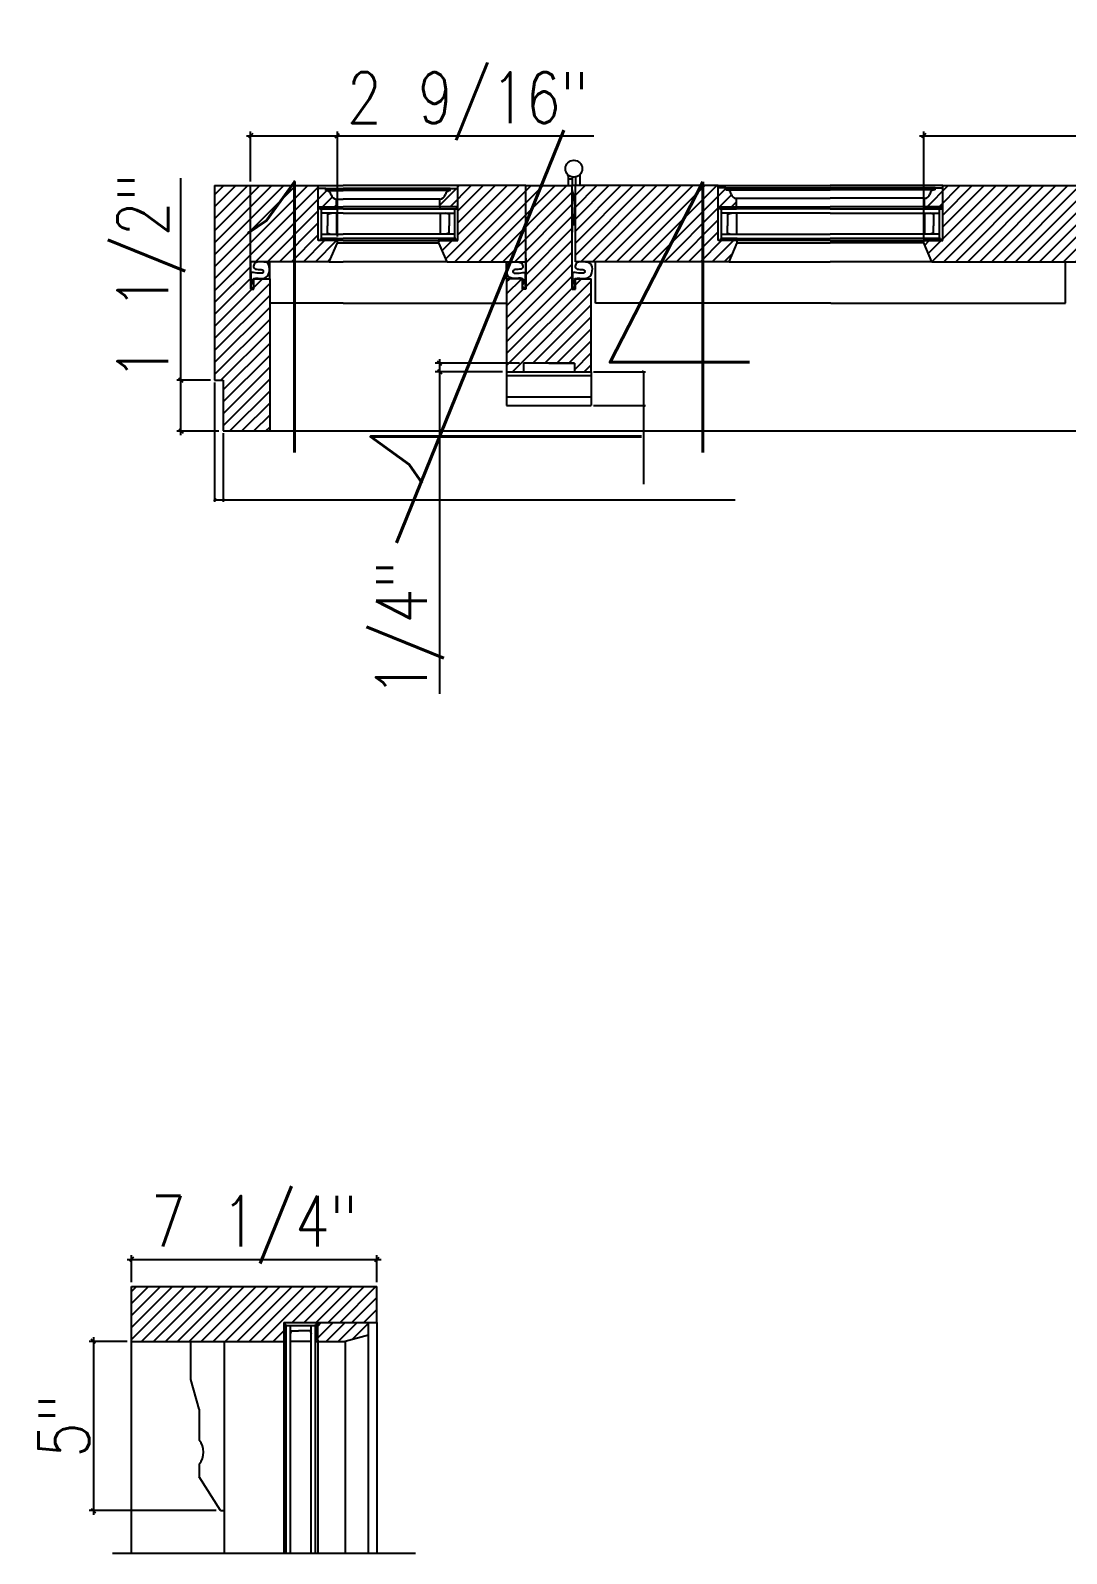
# Model space of a CAD drawing. Header units: inches. Extents: x 1985 to 11287, y 379 to 4336.
# Drawn here: x 7127.37 to 7157.98, y 3474.86 to 3519.86 of the extents above; entities that cross this region are included whole.
import ezdxf

# ---------------------------------------------------------------- set-up
doc = ezdxf.new("R2010")
doc.units = ezdxf.units.IN
doc.header["$MEASUREMENT"] = 0
doc.layers.get('0').update_dxf_attribs({"linetype": 'CONTINUOUS'})
doc.layers.get('Defpoints').update_dxf_attribs({"linetype": 'CONTINUOUS'})
for name, color, linetype in [('COTE1-1', 7, 'CONTINUOUS'), ('COTE1-1 99', 7, 'CONTINUOUS'), ('elevation', 7, 'CONTINUOUS'), ('glass-', 6, 'CONTINUOUS'), ('glazing tape', 7, 'CONTINUOUS'), ('hardware-', 94, 'CONTINUOUS'), ('hatch 99', 1, 'CONTINUOUS'), ('hatch-', 1, 'CONTINUOUS'), ('weatherstripping', 5, 'CONTINUOUS'), ('wood detail', 7, 'CONTINUOUS'), ('wood detail 99', 7, 'CONTINUOUS')]:
    doc.layers.add(name, color=color, linetype=linetype)
doc.styles.get("Standard").update_dxf_attribs({"font": 'txt.shx', "width": 0.8})
doc.dimstyles.new('Elevation', dxfattribs={"dimscale": 2, "dimtxt": 0.75, "dimasz": 0.0625, "dimexe": 0.0625, "dimexo": 0.0625, "dimgap": 0.0625, "dimtad": 1, "dimdec": 5, "dimzin": 0, "dimdsep": 46, "dimlunit": 5, "dimtxsty": 'Standard', "dimblk1": 'OBLIQUE', "dimblk2": 'OBLIQUE', "dimsah": 1, "dimcen": 2, "dimdle": 0.0625, "dimclrd": 1, "dimclre": 1, "dimadec": 1, "dimazin": 0, "dimtfac": 0.375, "dimtdec": 5, "dimtmove": 0, "dimatfit": 3, "dimldrblk": 'OBLIQUE', "dimfxl": 1, "dimfrac": 2, "dimtolj": 1, "dimtzin": 0, "dimarcsym": 0})
doc.dimstyles.new('Muntin', dxfattribs={"dimtxt": 0.125, "dimasz": 0.0625, "dimexe": 0.0625, "dimexo": 0.0625, "dimgap": 0.0625, "dimtad": 1, "dimdec": 5, "dimzin": 0, "dimdsep": 46, "dimlunit": 5, "dimtxsty": 'Standard', "dimblk": 'OBLIQUE', "dimcen": 0.125, "dimclrd": 1, "dimclre": 1, "dimadec": 1, "dimazin": 0, "dimtfac": 0.375, "dimtdec": 5, "dimtmove": 0, "dimatfit": 3, "dimldrblk": 'OBLIQUE', "dimfxl": 1, "dimfrac": 2, "dimtolj": 1, "dimtzin": 0, "dimarcsym": 0})

# ---------------------------------------------------------------- blocks, each defined once
blk = doc.blocks.new('_OBLIQUE')
at = {"color": 0, "linetype": 'ByBlock'}
blk.add_line((-0.5, -0.5), (0.5, 0.5), dxfattribs=at)
blk = doc.blocks.new('*D1023')
at = {"layer": 'COTE1-1 99', "color": 1, "lineweight": -2}
for p, q in [((7139.456, 3510.147), (7139.456, 3509.772)), ((7141.813, 3510.022), (7139.331, 3510.022)), ((7141.313, 3509.772), (7139.331, 3509.772)), ((7139.456, 3509.772), (7139.456, 3500.256))]:
    blk.add_line(p, q, dxfattribs=at)
at = {"layer": 'Defpoints', "color": 0}
for p in [(7139.456, 3509.772), (7141.438, 3509.772), (7141.938, 3510.022)]:
    blk.add_point(p, dxfattribs=at)
at = {"layer": 'COTE1-1 99', "color": 1, "lineweight": -2, "xscale": 0.125, "yscale": 0.125, "zscale": 0.125}
for p, rotation in [((7139.456, 3510.022), 90), ((7139.456, 3509.772), 270)]:
    blk.add_blockref('_OBLIQUE', p, dxfattribs=dict(at, rotation=rotation))
at = {"layer": 'COTE1-1 99', "color": 0, "insert": (7138.581, 3502.181), "char_height": 1.5, "attachment_point": 5, "rotation": 90}
blk.add_mtext('\\A1;1/4"', dxfattribs=at)
blk = doc.blocks.new('*D1024')
at = {"layer": 'COTE1-1', "color": 1, "lineweight": -2}
for p, q in [((7144, 3509.772), (7145.544, 3509.772)), ((7145.482, 3509.772), (7145.482, 3508.772)), ((7144, 3508.772), (7145.544, 3508.772)), ((7145.482, 3508.772), (7145.482, 3506.452))]:
    blk.add_line(p, q, dxfattribs=at)
at = {"layer": 'Defpoints', "color": 0}
for p in [(7143.938, 3509.772), (7143.938, 3508.772), (7145.482, 3508.772)]:
    blk.add_point(p, dxfattribs=at)
at = {"layer": 'COTE1-1', "color": 1, "lineweight": -2, "xscale": 0.0625, "yscale": 0.0625, "zscale": 0.0625}
for p, rotation in [((7145.482, 3509.772), 90), ((7145.482, 3508.772), 270)]:
    blk.add_blockref('_OBLIQUE', p, dxfattribs=dict(at, rotation=rotation))
at = {"layer": 'COTE1-1', "color": 0, "insert": (7141.419, 3507.581), "char_height": 8, "attachment_point": 5, "rotation": 90}
blk.add_mtext('\\A1;1', dxfattribs=at)
blk = doc.blocks.new('*D1025')
at = {"layer": 'COTE1-1 99', "color": 1, "lineweight": -2}
for p, q in [((7130.356, 3482.873), (7130.356, 3483.673)), ((7137.606, 3482.873), (7137.606, 3483.673)), ((7130.231, 3483.548), (7137.731, 3483.548))]:
    blk.add_line(p, q, dxfattribs=at)
at = {"layer": 'Defpoints', "color": 0}
for p in [(7137.606, 3483.548), (7130.356, 3482.748), (7137.606, 3482.748)]:
    blk.add_point(p, dxfattribs=at)
at = {"layer": 'COTE1-1 99', "color": 1, "lineweight": -2, "xscale": 0.125, "yscale": 0.125, "zscale": 0.125, "rotation": 180}
blk.add_blockref('_OBLIQUE', (7130.356, 3483.548), dxfattribs=at)
at = {"layer": 'COTE1-1 99', "color": 1, "lineweight": -2, "xscale": 0.125, "yscale": 0.125, "zscale": 0.125}
blk.add_blockref('_OBLIQUE', (7137.606, 3483.548), dxfattribs=at)
at = {"layer": 'COTE1-1 99', "color": 0, "insert": (7133.981, 3484.423), "char_height": 1.5, "attachment_point": 5}
blk.add_mtext('\\A1;7 1/4"', dxfattribs=at)
blk = doc.blocks.new('*D1032')
at = {"layer": 'COTE1-1 99', "color": 1, "lineweight": -2}
for p, q in [((7130.231, 3481.123), (7129.106, 3481.123)), ((7129.231, 3481.248), (7129.231, 3475.998)), ((7132.856, 3476.123), (7129.106, 3476.123))]:
    blk.add_line(p, q, dxfattribs=at)
at = {"layer": 'Defpoints', "color": 0}
for p in [(7130.356, 3481.123), (7129.231, 3476.123), (7132.981, 3476.123)]:
    blk.add_point(p, dxfattribs=at)
at = {"layer": 'COTE1-1 99', "color": 1, "lineweight": -2, "xscale": 0.125, "yscale": 0.125, "zscale": 0.125}
for p, rotation in [((7129.231, 3481.123), 90), ((7129.231, 3476.123), 270)]:
    blk.add_blockref('_OBLIQUE', p, dxfattribs=dict(at, rotation=rotation))
at = {"layer": 'COTE1-1 99', "color": 0, "insert": (7128.356, 3478.623), "char_height": 1.5, "attachment_point": 5, "rotation": 90}
blk.add_mtext('\\A1;5"', dxfattribs=at)
blk = doc.blocks.new('*D1035')
at = {"layer": 'COTE1-1 99', "color": 1, "lineweight": -2}
for p, q in [((7153.757, 3513.741), (7153.757, 3516.87)), ((7158.633, 3515.397), (7158.633, 3516.87)), ((7153.632, 3516.745), (7158.633, 3516.745)), ((7158.633, 3516.745), (7165.408, 3516.745))]:
    blk.add_line(p, q, dxfattribs=at)
at = {"layer": 'Defpoints', "color": 0}
for p in [(7158.633, 3516.745), (7158.633, 3515.272), (7153.757, 3513.616)]:
    blk.add_point(p, dxfattribs=at)
at = {"layer": 'COTE1-1 99', "color": 1, "lineweight": -2, "xscale": 0.125, "yscale": 0.125, "zscale": 0.125, "rotation": 180}
blk.add_blockref('_OBLIQUE', (7153.757, 3516.745), dxfattribs=at)
at = {"layer": 'COTE1-1 99', "color": 1, "lineweight": -2, "xscale": 0.125, "yscale": 0.125, "zscale": 0.125}
blk.add_blockref('_OBLIQUE', (7158.633, 3516.745), dxfattribs=at)
at = {"layer": 'COTE1-1 99', "color": 0, "insert": (7162.083, 3517.62), "char_height": 1.5, "attachment_point": 5}
blk.add_mtext('\\A1;4 7/8"', dxfattribs=at)
blk = doc.blocks.new('*D1036')
at = {"layer": 'COTE1-1 99', "color": 1, "lineweight": -2}
for p, q in [((7133.875, 3515.397), (7133.875, 3516.87)), ((7136.438, 3513.772), (7136.438, 3516.87)), ((7133.75, 3516.745), (7136.438, 3516.745)), ((7136.438, 3516.745), (7144.013, 3516.745))]:
    blk.add_line(p, q, dxfattribs=at)
at = {"layer": 'Defpoints', "color": 0}
for p in [(7136.438, 3516.745), (7133.875, 3515.272), (7136.438, 3513.647)]:
    blk.add_point(p, dxfattribs=at)
at = {"layer": 'COTE1-1 99', "color": 1, "lineweight": -2, "xscale": 0.125, "yscale": 0.125, "zscale": 0.125, "rotation": 180}
blk.add_blockref('_OBLIQUE', (7133.875, 3516.745), dxfattribs=at)
at = {"layer": 'COTE1-1 99', "color": 1, "lineweight": -2, "xscale": 0.125, "yscale": 0.125, "zscale": 0.125}
blk.add_blockref('_OBLIQUE', (7136.438, 3516.745), dxfattribs=at)
at = {"layer": 'COTE1-1 99', "color": 0, "insert": (7140.288, 3517.62), "char_height": 1.5, "attachment_point": 5}
blk.add_mtext('\\A1;2 9/16"', dxfattribs=at)
blk = doc.blocks.new('*D1038')
at = {"layer": 'COTE1-1', "color": 1, "lineweight": -2}
for p, q in [((7132.813, 3509.46), (7132.813, 3505.93)), ((7133.063, 3507.96), (7133.063, 3505.93)), ((7132.813, 3505.993), (7133.063, 3505.993)), ((7133.063, 3505.993), (7148.184, 3505.993))]:
    blk.add_line(p, q, dxfattribs=at)
at = {"layer": 'Defpoints', "color": 0}
for p in [(7132.813, 3509.522), (7133.063, 3508.022), (7133.063, 3505.993)]:
    blk.add_point(p, dxfattribs=at)
at = {"layer": 'COTE1-1', "color": 1, "lineweight": -2, "xscale": 0.0625, "yscale": 0.0625, "zscale": 0.0625, "rotation": 180}
blk.add_blockref('_OBLIQUE', (7132.813, 3505.993), dxfattribs=at)
at = {"layer": 'COTE1-1', "color": 1, "lineweight": -2, "xscale": 0.0625, "yscale": 0.0625, "zscale": 0.0625}
blk.add_blockref('_OBLIQUE', (7133.063, 3505.993), dxfattribs=at)
at = {"layer": 'COTE1-1', "color": 0, "insert": (7140.654, 3510.055), "char_height": 8, "attachment_point": 5}
blk.add_mtext('\\A1;1/4', dxfattribs=at)
blk = doc.blocks.new('*D1039')
at = {"layer": 'COTE1-1 99', "color": 1, "lineweight": -2}
for p, q in [((7131.816, 3509.522), (7131.816, 3515.497)), ((7132.688, 3509.522), (7131.691, 3509.522)), ((7131.816, 3507.897), (7131.816, 3509.522)), ((7132.938, 3508.022), (7131.691, 3508.022))]:
    blk.add_line(p, q, dxfattribs=at)
at = {"layer": 'Defpoints', "color": 0}
for p in [(7131.816, 3509.522), (7132.813, 3509.522), (7133.063, 3508.022)]:
    blk.add_point(p, dxfattribs=at)
at = {"layer": 'COTE1-1 99', "color": 1, "lineweight": -2, "xscale": 0.125, "yscale": 0.125, "zscale": 0.125}
for p, rotation in [((7131.816, 3509.522), 90), ((7131.816, 3508.022), 270)]:
    blk.add_blockref('_OBLIQUE', p, dxfattribs=dict(at, rotation=rotation))
at = {"layer": 'COTE1-1 99', "color": 0, "insert": (7130.941, 3512.572), "char_height": 1.5, "attachment_point": 5, "rotation": 90}
blk.add_mtext('\\A1;1 1/2"', dxfattribs=at)

msp = doc.modelspace()

# ---------------------------------------------------------------- hatches: boundary and pattern name
at = {"layer": 'glazing tape'}
h = msp.add_hatch(color=256, dxfattribs=at)
h.paths.add_polyline_path([(7136.41424, 3514.58496), (7136.41424, 3514.64746), (7135.91424, 3514.64746), (7135.91424, 3514.58496)])
h.paths.add_polyline_path([(7135.93774, 3513.70996), (7135.93774, 3513.64746), (7136.43774, 3513.64746), (7136.43774, 3513.70996)])
h = msp.add_hatch(color=256, dxfattribs=at)
h.paths.add_polyline_path([(7139.96132, 3514.58496), (7139.96132, 3514.64746), (7139.46132, 3514.64746), (7139.46132, 3514.58496)])
h.paths.add_polyline_path([(7139.93782, 3513.64746), (7139.93782, 3513.70996), (7139.43782, 3513.70996), (7139.43782, 3513.64746)])
h = msp.add_hatch(color=7, dxfattribs=at)
h.paths.add_polyline_path([(7148.227663, 3514.64746), (7147.727663, 3514.64746), (7147.727663, 3514.58496), (7148.227663, 3514.58496)])
h.paths.add_polyline_path([(7148.251163, 3513.70996), (7147.751163, 3513.70996), (7147.751163, 3513.64746), (7148.251163, 3513.64746)])
h = msp.add_hatch(color=7, dxfattribs=at)
h.paths.add_polyline_path([(7153.780653, 3514.64746), (7154.280653, 3514.64746), (7154.280653, 3514.58496), (7153.780653, 3514.58496)])
h.paths.add_polyline_path([(7153.757153, 3513.70996), (7154.257153, 3513.70996), (7154.257153, 3513.64746), (7153.757153, 3513.64746)])
h = msp.add_hatch(color=7, dxfattribs=at)
h.paths.add_polyline_path([(7135.855727, 3481.622986), (7135.793227, 3481.622986), (7135.793227, 3481.122986), (7135.855727, 3481.122986), (7135.855727, 3481.159878)])
h.paths.add_polyline_path([(7134.918227, 3481.622986), (7134.855727, 3481.622986), (7134.855727, 3481.122986), (7134.918227, 3481.122986)])
at = {"layer": 'hatch 99'}
h = msp.add_hatch(dxfattribs=at)
h.set_pattern_fill('ANSI31', color=256, scale=2, style=0)
h.set_pattern_definition([(45, (7158.33995, 1753.31132), (-0.176776695, 0.176776695), [])])
h.paths.add_polyline_path([(7136.41424, 3514.87396, -0.375199902), (7136.25799, 3514.99896, 0.375199902), (7136.10174, 3515.12396), (7136.10174, 3515.18646), (7135.875226, 3515.18646), (7135.875226, 3514.64746), (7136.41424, 3514.64746)], flags=17)
h.paths.add_polyline_path([(7135.875226, 3515.27246), (7133.87529, 3515.27246), (7133.87529, 3513.02246), (7136.196669, 3513.02246), (7136.43774, 3513.58496), (7136.43774, 3513.64746), (7135.875226, 3513.64746)])
edge = h.paths.add_edge_path()
edge.add_line((7133.87529, 3515.27246), (7132.812782, 3515.27246))
edge.add_line((7132.812782, 3515.27246), (7132.812782, 3509.52246))
edge.add_line((7132.812782, 3509.52246), (7133.062782, 3509.52246))
edge.add_line((7133.062782, 3509.52246), (7133.062782, 3508.02246))
edge.add_line((7133.062782, 3508.02246), (7134.437782, 3508.02246))
edge.add_line((7134.437782, 3508.02246), (7134.437782, 3512.52246))
edge.add_line((7134.437782, 3512.52246), (7133.970925, 3512.52246))
edge.add_spline(control_points=[(7134.142208, 3512.524136), (7134.070322, 3512.538713), (7133.9424, 3512.556351), (7133.902662, 3512.392268), (7133.993453, 3512.34917), (7133.956294, 3512.259716), (7133.886253, 3512.2155)], knot_values=[0.002756706, 0.002756706, 0.002756706, 0.002756706, 0.162430415, 0.217787302, 0.327082606, 0.496812861, 0.496812861, 0.496812861, 0.496812861], degree=3, periodic=0)
edge.add_line((7133.968952, 3512.521278), (7133.968952, 3512.209996))
edge.add_line((7133.968952, 3512.209996), (7133.87529, 3512.209996))
edge.add_line((7133.87529, 3512.209996), (7133.87529, 3513.02246))
edge.add_line((7133.87529, 3513.02246), (7133.87529, 3515.27246))
h = msp.add_hatch(dxfattribs=at)
h.set_pattern_fill('ANSI31', color=256, scale=2, style=0)
h.set_pattern_definition([(45, (7176.9572, 1753.31132), (-0.176776695, 0.176776695), [])])
h.paths.add_polyline_path([(7140.000334, 3514.64746), (7140.000334, 3515.18646), (7139.77382, 3515.18646), (7139.77382, 3515.12396), (7139.760698, 3515.12396, 0.350781059), (7139.61757, 3514.99896, -0.375199902), (7139.46132, 3514.87396), (7139.46132, 3514.64746)], flags=17)
h.paths.add_polyline_path([(7140.000334, 3515.27246), (7140.000334, 3513.64746), (7139.43782, 3513.64746), (7139.43782, 3513.58496), (7139.678891, 3513.02246), (7142.00027, 3513.02246), (7142.00027, 3515.27246)])
h.paths.add_polyline_path([(7143.376186, 3515.14746), (7143.376186, 3515.27246), (7142.00027, 3515.27246), (7142.00027, 3512.550771), (7142.00027, 3512.209996), (7141.906609, 3512.209996), (7141.906609, 3512.52246), (7141.437778, 3512.52246), (7141.437778, 3509.77246), (7141.937778, 3509.77246), (7141.937778, 3510.02246), (7143.437778, 3510.02246), (7143.437778, 3509.77246), (7143.937778, 3509.77246), (7143.937778, 3512.52246), (7143.468948, 3512.52246), (7143.468948, 3512.209996), (7143.376186, 3512.209996), (7143.376186, 3513.89746)])
h = msp.add_hatch(dxfattribs=at)
h.set_pattern_fill('ANSI31', color=256, scale=2, style=0)
h.set_pattern_definition([(45, (7165.20263, 1765.06588), (-0.176776695, 0.176776695), [])])
h.paths.add_polyline_path([(7143.469913, 3515.27246), (7143.469913, 3513.02246), (7148.010092, 3513.02246), (7148.251163, 3513.58496), (7148.251163, 3513.64746), (7147.688649, 3513.64746), (7147.688649, 3515.27246)])
h.paths.add_polyline_path([(7148.227663, 3514.89746, -0.375199902), (7148.071413, 3515.02246, 0.375199902), (7147.915163, 3515.14746), (7147.915163, 3515.20996), (7147.688649, 3515.20996), (7147.688649, 3514.64746), (7148.227663, 3514.64746)], flags=17)
h = msp.add_hatch(dxfattribs=at)
h.set_pattern_fill('ANSI31', color=256, scale=2, style=0)
h.set_pattern_definition([(45, (7146.5854, 1765.06588), (-0.176776695, 0.176776695), [])])
h.paths.add_polyline_path([(7154.093153, 3515.14746), (7154.080031, 3515.14746, 0.350781059), (7153.936903, 3515.02246, -0.375199902), (7153.780653, 3514.89746), (7153.780653, 3514.64746), (7154.319667, 3514.64746), (7154.319667, 3515.20996), (7154.093153, 3515.20996)], flags=17)
h.paths.add_polyline_path([(7154.319667, 3513.64746), (7153.757153, 3513.64746), (7153.757153, 3513.58496), (7153.998224, 3513.02246), (7158.538404, 3513.02246), (7158.538404, 3515.27246), (7154.319667, 3515.27246)])
at = {"layer": 'hatch-'}
h = msp.add_hatch(dxfattribs=at)
h.set_pattern_fill('ANSI31', color=256, scale=2, style=0)
h.set_pattern_definition([(45, (7170.57494, 1821.87047), (-0.176776695, 0.176776695), [])])
h.paths.add_polyline_path([(7134.855727, 3481.122986), (7134.855727, 3481.685478), (7137.605739, 3481.685478), (7137.605739, 3482.747986), (7130.355739, 3482.747986), (7130.355739, 3481.122986)])
h = msp.add_hatch(dxfattribs=at)
h.set_pattern_fill('ANSI31', color=1, scale=2, style=0)
h.set_pattern_definition([(45, (7467.48246, 4008.7198), (-0.1767767, 0.1767767), [])])
h.paths.add_polyline_path([(7137.355727, 3481.685478), (7135.855727, 3481.685478), (7135.855727, 3481.159878), (7135.855727, 3481.122986), (7136.667548, 3481.122986), (7137.355727, 3481.310478)])

# ---------------------------------------------------------------- linework, layer by layer
at = {"layer": 'COTE1-1'}
for p, q in [((7143.437778, 3510.02246), (7141.937778, 3510.02246)), ((7141.937778, 3510.02246), (7141.937778, 3509.77246)), ((7142.687778, 3510.02246), (7143.437778, 3510.02246)), ((7143.437778, 3510.02246), (7143.437778, 3509.77246))]:
    msp.add_line(p, q, dxfattribs=at)
at = {"layer": 'elevation'}
for p, q in [((7133.105739, 3474.855372), (7133.105739, 3481.122986)), ((7132.355739, 3479.117411), (7132.105739, 3479.997986))]:
    msp.add_line(p, q, dxfattribs=at)
at = {"layer": 'glass-', "color": 6}
for p, q in [((7136.612415, 3514.58496), (7135.91424, 3514.58496)), ((7135.968926, 3513.70996), (7135.968926, 3514.58496)), ((7136.612415, 3514.45996), (7135.968926, 3514.45996)), ((7136.14986, 3514.429969), (7136.257643, 3514.45996)), ((7136.14986, 3514.429969), (7136.14986, 3514.08496)), ((7136.41424, 3514.45996), (7136.41424, 3513.83496)), ((7136.612415, 3514.58496), (7139.96132, 3514.58496)), ((7136.612415, 3514.45996), (7139.906634, 3514.45996)), ((7139.473534, 3514.45996), (7139.473534, 3513.83496)), ((7139.737914, 3514.429969), (7139.630132, 3514.45996)), ((7139.737914, 3514.429969), (7139.737914, 3514.08496)), ((7139.906634, 3513.70996), (7139.906634, 3514.58496)), ((7150.995538, 3514.58496), (7147.727663, 3514.58496)), ((7147.782349, 3513.70996), (7147.782349, 3514.58496)), ((7150.995538, 3514.45996), (7147.782349, 3514.45996)), ((7147.963283, 3514.429969), (7148.071066, 3514.45996)), ((7147.963283, 3514.429969), (7147.963283, 3514.08496)), ((7148.227663, 3514.45996), (7148.227663, 3513.83496)), ((7150.995538, 3514.58496), (7154.280653, 3514.58496)), ((7150.995538, 3514.45996), (7154.225967, 3514.45996)), ((7153.780653, 3514.45996), (7153.780653, 3513.83496)), ((7154.045033, 3514.429969), (7153.93725, 3514.45996)), ((7154.045033, 3514.429969), (7154.045033, 3514.08496)), ((7154.225967, 3513.70996), (7154.225967, 3514.58496)), ((7135.93774, 3513.70996), (7136.612415, 3513.70996)), ((7135.968926, 3513.83496), (7136.612415, 3513.83496)), ((7136.14986, 3513.864951), (7136.14986, 3514.08496)), ((7136.14986, 3513.864951), (7136.257643, 3513.83496)), ((7139.906634, 3513.83496), (7136.612415, 3513.83496)), ((7139.93782, 3513.70996), (7136.612415, 3513.70996)), ((7139.737914, 3513.864951), (7139.630132, 3513.83496)), ((7139.737914, 3513.864951), (7139.737914, 3514.08496)), ((7147.751163, 3513.70996), (7150.995538, 3513.70996)), ((7147.782349, 3513.83496), (7150.995538, 3513.83496)), ((7147.963283, 3513.864951), (7147.963283, 3514.08496)), ((7147.963283, 3513.864951), (7148.071066, 3513.83496)), ((7154.225967, 3513.83496), (7150.995538, 3513.83496)), ((7154.257153, 3513.70996), (7150.995538, 3513.70996)), ((7154.045033, 3513.864951), (7153.93725, 3513.83496)), ((7154.045033, 3513.864951), (7154.045033, 3514.08496)), ((7134.918227, 3481.622986), (7134.918227, 3474.855372)), ((7134.918227, 3481.591778), (7135.793227, 3481.591778)), ((7135.043227, 3481.591778), (7135.043227, 3474.855372)), ((7135.073219, 3481.435458), (7135.043227, 3481.342075)), ((7135.073219, 3481.435458), (7135.293227, 3481.435458)), ((7135.638236, 3481.435458), (7135.293227, 3481.435458)), ((7135.638236, 3481.435458), (7135.668227, 3481.342075)), ((7135.668227, 3474.855372), (7135.668227, 3481.591778)), ((7135.793227, 3474.855372), (7135.793227, 3481.622986)), ((7135.668227, 3481.122986), (7135.043227, 3481.122986))]:
    msp.add_line(p, q, dxfattribs=at)
at = {"layer": 'glazing tape', "color": 7}
for p, q in [((7135.91424, 3514.64746), (7135.91424, 3514.58496)), ((7136.41424, 3514.64746), (7136.41424, 3514.58496)), ((7139.46132, 3514.64746), (7139.46132, 3514.58496)), ((7139.96132, 3514.64746), (7139.96132, 3514.58496)), ((7147.727663, 3514.64746), (7147.727663, 3514.58496)), ((7148.227663, 3514.64746), (7148.227663, 3514.58496)), ((7153.780653, 3514.64746), (7153.780653, 3514.58496)), ((7154.280653, 3514.64746), (7154.280653, 3514.58496)), ((7135.793227, 3481.622986), (7135.855727, 3481.622986)), ((7135.793227, 3481.122986), (7135.855727, 3481.122986))]:
    msp.add_line(p, q, dxfattribs=at)
at = {"layer": 'glazing tape'}
for p, q in [((7135.91424, 3514.58496), (7136.41424, 3514.58496)), ((7139.46132, 3514.58496), (7139.96132, 3514.58496)), ((7147.727663, 3514.58496), (7148.227663, 3514.58496)), ((7154.280653, 3514.58496), (7153.780653, 3514.58496)), ((7135.93774, 3513.70996), (7135.93774, 3513.64746)), ((7136.43774, 3513.70996), (7135.93774, 3513.70996)), ((7136.43774, 3513.70996), (7136.43774, 3513.64746)), ((7139.43782, 3513.70996), (7139.43782, 3513.64746)), ((7139.43782, 3513.70996), (7139.93782, 3513.70996)), ((7139.93782, 3513.70996), (7139.93782, 3513.64746)), ((7147.751163, 3513.70996), (7147.751163, 3513.64746)), ((7148.251163, 3513.70996), (7147.751163, 3513.70996)), ((7148.251163, 3513.70996), (7148.251163, 3513.64746)), ((7153.757153, 3513.70996), (7153.757153, 3513.64746)), ((7153.757153, 3513.70996), (7154.257153, 3513.70996)), ((7154.257153, 3513.70996), (7154.257153, 3513.64746)), ((7134.855727, 3481.622986), (7134.918227, 3481.622986)), ((7134.918227, 3481.124164), (7134.918227, 3481.622986)), ((7135.793227, 3481.622986), (7135.793227, 3481.122986)), ((7134.855727, 3481.122986), (7134.918227, 3481.122986))]:
    msp.add_line(p, q, dxfattribs=at)
at = {"layer": 'glazing tape', "color": 0}
msp.add_line((7134.918227, 3481.622986), (7134.918227, 3481.122986), dxfattribs=at)
at = {"layer": 'hardware-', "color": 94}
for p, q in [((7143.251186, 3515.565747), (7143.251186, 3515.27246)), ((7143.376186, 3515.526892), (7143.376186, 3515.27246)), ((7143.469913, 3515.526892), (7143.469913, 3515.27246)), ((7143.594913, 3515.565747), (7143.594913, 3515.27246)), ((7143.376186, 3515.45996), (7143.251186, 3515.45996))]:
    msp.add_line(p, q, dxfattribs=at)
msp.add_circle((7143.423049, 3515.77246), 0.25, dxfattribs=at)
for centre, start, end in [((7143.188686, 3515.565747), 0, 41.4128763), ((7143.657413, 3515.565747), 138.5871237, 180)]:
    msp.add_arc(centre, 0.0625, start, end, dxfattribs=at)
at = {"layer": 'weatherstripping', "color": 5, "lineweight": 30}
msp.add_line((7143.376186, 3513.89746), (7143.376186, 3515.14746), dxfattribs=at)
at = {"layer": 'weatherstripping', "color": 5}
for p, q in [((7133.886253, 3512.689287), (7133.886253, 3512.2155)), ((7141.989307, 3512.689287), (7141.989307, 3512.2155)), ((7143.38625, 3512.689287), (7143.38625, 3512.2155))]:
    msp.add_line(p, q, dxfattribs=at)
for centre, start, end in [((7134.269554, 3512.739413), 68.1531508, 90.3367326), ((7141.606006, 3512.739413), 89.6632674, 111.8468492), ((7143.76955, 3512.739413), 68.1531508, 90.3367326)]:
    msp.add_arc(centre, 0.272391, start, end, dxfattribs=at)
at = {"layer": 'weatherstripping', "color": 5, "lineweight": 30}
msp.add_spline([(7143.376737, 3515.110026), (7143.447058, 3514.855356), (7143.448863, 3514.498322), (7143.419875, 3514.09009)], degree=3, dxfattribs=at)
at = {"layer": 'weatherstripping', "color": 5}
for points, knots in [([(7134.267953, 3513.0118), (7134.130944, 3513.022875), (7134.036662, 3513.016179), (7133.974359, 3512.972437), (7133.929349, 3512.744157), (7134.25231, 3512.84009), (7134.253947, 3512.615251), (7133.942196, 3512.737664), (7133.886253, 3512.689287)], [0, 0, 0, 0, 0.083614321, 0.208464293, 0.316031641, 0.607589822, 0.683535209, 1.009413891, 1.009413891, 1.009413891, 1.009413891]), ([(7134.142208, 3512.524136), (7134.242444, 3512.527557), (7134.465319, 3512.551785), (7134.437782, 3512.940812), (7134.370918, 3512.992242)], [0, 0, 0, 0, 0.2460489598, 0.6041502785, 0.6041502785, 0.6041502785, 0.6041502785]), ([(7141.733352, 3512.524136), (7141.633116, 3512.527557), (7141.39741, 3512.527337), (7141.437778, 3512.940812), (7141.504642, 3512.992242)], [0, 0, 0, 0, 0.2460489598, 0.6041502785, 0.6041502785, 0.6041502785, 0.6041502785]), ([(7141.607607, 3513.0118), (7141.744616, 3513.022875), (7141.838899, 3513.016179), (7141.901202, 3512.972437), (7141.946211, 3512.744157), (7141.62325, 3512.84009), (7141.621613, 3512.615251), (7141.933365, 3512.737664), (7141.989307, 3512.689287)], [0, 0, 0, 0, 0.083614321, 0.208464293, 0.316031641, 0.607589822, 0.683535209, 1.009413891, 1.009413891, 1.009413891, 1.009413891]), ([(7143.767949, 3513.0118), (7143.630941, 3513.022875), (7143.536658, 3513.016179), (7143.474355, 3512.972437), (7143.429346, 3512.744157), (7143.752306, 3512.84009), (7143.753944, 3512.615251), (7143.442192, 3512.737664), (7143.38625, 3512.689287)], [0, 0, 0, 0, 0.083614321, 0.208464293, 0.316031641, 0.607589822, 0.683535209, 1.009413891, 1.009413891, 1.009413891, 1.009413891]), ([(7143.642204, 3512.524136), (7143.74244, 3512.527557), (7143.991878, 3512.527337), (7143.998435, 3512.940812), (7143.870914, 3512.992242)], [0, 0, 0, 0, 0.2460489598, 0.6041502785, 0.6041502785, 0.6041502785, 0.6041502785]), ([(7133.886253, 3512.2155), (7133.956294, 3512.259716), (7133.993453, 3512.34917), (7133.902662, 3512.392268), (7133.9424, 3512.556351), (7134.070322, 3512.538713), (7134.142208, 3512.524136)], [0.0027567057, 0.0027567057, 0.0027567057, 0.0027567057, 0.1724869609, 0.2817822642, 0.3371391511, 0.4968128609, 0.4968128609, 0.4968128609, 0.4968128609]), ([(7141.989307, 3512.2155), (7141.919266, 3512.259716), (7141.882108, 3512.34917), (7141.972899, 3512.392268), (7141.933161, 3512.556351), (7141.805238, 3512.538713), (7141.733352, 3512.524136)], [0.0027567057, 0.0027567057, 0.0027567057, 0.0027567057, 0.1724869609, 0.2817822642, 0.3371391511, 0.4968128609, 0.4968128609, 0.4968128609, 0.4968128609]), ([(7143.38625, 3512.2155), (7143.45629, 3512.259716), (7143.493449, 3512.34917), (7143.402658, 3512.392268), (7143.442396, 3512.556351), (7143.570319, 3512.538713), (7143.642204, 3512.524136)], [0.0027567057, 0.0027567057, 0.0027567057, 0.0027567057, 0.1724869609, 0.2817822642, 0.3371391511, 0.4968128609, 0.4968128609, 0.4968128609, 0.4968128609])]:
    msp.add_open_spline(points, degree=3, knots=knots, dxfattribs=at)
at = {"layer": 'wood detail'}
for p, q in [((7132.812782, 3515.27246), (7133.87529, 3515.27246)), ((7133.87529, 3513.02246), (7133.87529, 3515.27246)), ((7135.875226, 3515.27246), (7136.612415, 3515.27246)), ((7136.10174, 3515.18646), (7136.612415, 3515.18646)), ((7136.10174, 3515.12396), (7136.612415, 3515.12396)), ((7140.000334, 3515.27246), (7136.612415, 3515.27246)), ((7139.77382, 3515.18646), (7136.612415, 3515.18646)), ((7139.77382, 3515.12396), (7136.612415, 3515.12396)), ((7142.00027, 3513.02246), (7142.00027, 3515.27246)), ((7143.376186, 3515.14746), (7143.376186, 3513.89746)), ((7143.469913, 3513.02246), (7143.469913, 3515.27246)), ((7147.688649, 3515.27246), (7150.995538, 3515.27246)), ((7147.915163, 3515.20996), (7150.995538, 3515.20996)), ((7147.915163, 3515.14746), (7150.995538, 3515.14746)), ((7154.319667, 3515.27246), (7150.995538, 3515.27246)), ((7154.093153, 3515.20996), (7150.995538, 3515.20996)), ((7154.093153, 3515.14746), (7150.995538, 3515.14746)), ((7136.41424, 3514.87396), (7136.612415, 3514.87396)), ((7136.41424, 3514.64746), (7136.612415, 3514.64746)), ((7139.46132, 3514.87396), (7136.612415, 3514.87396)), ((7139.46132, 3514.64746), (7136.612415, 3514.64746)), ((7148.227663, 3514.89746), (7150.995538, 3514.89746)), ((7148.227663, 3514.64746), (7150.995538, 3514.64746)), ((7153.780653, 3514.89746), (7150.995538, 3514.89746)), ((7153.780653, 3514.64746), (7150.995538, 3514.64746)), ((7136.43774, 3513.64746), (7135.875226, 3513.64746)), ((7136.43774, 3513.58496), (7136.43774, 3513.64746)), ((7136.612415, 3513.64746), (7136.43774, 3513.64746)), ((7136.612415, 3513.64746), (7139.43782, 3513.64746)), ((7139.43782, 3513.58496), (7139.43782, 3513.64746)), ((7139.43782, 3513.64746), (7140.000334, 3513.64746)), ((7148.251163, 3513.64746), (7147.688649, 3513.64746)), ((7148.251163, 3513.58496), (7148.251163, 3513.64746)), ((7150.995538, 3513.64746), (7148.251163, 3513.64746)), ((7150.995538, 3513.64746), (7153.757153, 3513.64746)), ((7153.757153, 3513.58496), (7153.757153, 3513.64746)), ((7153.757153, 3513.64746), (7154.319667, 3513.64746)), ((7136.196669, 3513.02246), (7136.612415, 3513.02246)), ((7139.678891, 3513.02246), (7136.612415, 3513.02246)), ((7148.010092, 3513.02246), (7150.995538, 3513.02246)), ((7153.998224, 3513.02246), (7150.995538, 3513.02246)), ((7134.437782, 3512.52246), (7134.437782, 3508.02246)), ((7141.437778, 3512.52246), (7141.437778, 3509.77246)), ((7141.437778, 3509.77246), (7143.937778, 3509.77246)), ((7141.437778, 3509.77246), (7141.437778, 3508.77246)), ((7143.937778, 3509.77246), (7143.937778, 3508.77246)), ((7132.812782, 3509.52246), (7133.062782, 3509.52246)), ((7143.937778, 3509.64746), (7141.437778, 3509.64746)), ((7143.937778, 3509.02246), (7141.437778, 3509.02246)), ((7132.812782, 3508.02246), (7132.812782, 3508.02246)), ((7133.062782, 3508.02246), (7168.570534, 3508.02246)), ((7134.855727, 3481.685478), (7134.855727, 3481.122986)), ((7137.605739, 3481.685478), (7137.605739, 3474.855372)), ((7132.355739, 3479.117411), (7132.355739, 3478.205092)), ((7132.355739, 3477.497986), (7132.355739, 3477.122986)), ((7132.980739, 3476.122986), (7132.355739, 3477.122986)), ((7132.980739, 3476.122986), (7133.105739, 3476.122986)), ((7138.748993, 3474.855372), (7129.794014, 3474.855372))]:
    msp.add_line(p, q, dxfattribs=at)
at = {"layer": 'wood detail', "color": 0}
for p, q in [((7132.812782, 3515.27246), (7132.812782, 3509.52246)), ((7133.87529, 3512.550771), (7133.87529, 3515.27246)), ((7133.87529, 3515.27246), (7135.875226, 3515.27246)), ((7142.00027, 3515.27246), (7140.000334, 3515.27246)), ((7142.00027, 3512.550771), (7142.00027, 3515.27246)), ((7132.812782, 3514.77246), (7132.812782, 3513.45996)), ((7132.812782, 3514.77246), (7132.812782, 3513.45996)), ((7132.812782, 3514.33496), (7132.812782, 3513.45996)), ((7132.812782, 3514.33496), (7132.812782, 3513.45996)), ((7133.87529, 3513.02246), (7133.87529, 3512.209996)), ((7136.196669, 3513.02246), (7133.87529, 3513.02246)), ((7134.437782, 3512.52246), (7134.437782, 3513.02246)), ((7139.678891, 3513.02246), (7142.00027, 3513.02246)), ((7142.00027, 3513.132722), (7142.00027, 3512.209996)), ((7148.010092, 3513.02246), (7143.469913, 3513.02246)), ((7144.063423, 3511.80346), (7144.063423, 3513.02246)), ((7153.998224, 3513.02246), (7158.538404, 3513.02246)), ((7157.944893, 3511.80346), (7157.944893, 3513.02246)), ((7133.968952, 3512.209996), (7133.968952, 3512.52246)), ((7133.968952, 3512.52246), (7134.437782, 3512.52246)), ((7141.906609, 3512.52246), (7141.437778, 3512.52246)), ((7141.906609, 3512.209996), (7141.906609, 3512.52246)), ((7143.468948, 3512.52246), (7143.937778, 3512.52246)), ((7143.468948, 3512.209996), (7143.468948, 3512.52246)), ((7143.937778, 3509.77246), (7143.937778, 3512.52246)), ((7133.87529, 3512.209996), (7133.968952, 3512.209996)), ((7142.00027, 3512.209996), (7141.906609, 3512.209996)), ((7143.375286, 3512.209996), (7143.468948, 3512.209996)), ((7136.612415, 3511.80346), (7134.437782, 3511.80346)), ((7136.612415, 3511.80346), (7141.437778, 3511.80346)), ((7151.012778, 3511.80346), (7144.063423, 3511.80346)), ((7151.012778, 3511.80346), (7157.944893, 3511.80346)), ((7133.062782, 3509.52246), (7133.062782, 3508.02246)), ((7130.355739, 3482.747986), (7137.605739, 3482.747986)), ((7130.355739, 3474.855372), (7130.355739, 3482.747986)), ((7137.605739, 3481.685478), (7137.605739, 3482.747986)), ((7137.605739, 3481.800895), (7137.605739, 3482.273586)), ((7134.855727, 3481.685478), (7137.605739, 3481.685478)), ((7130.355739, 3481.122986), (7134.855727, 3481.122986))]:
    msp.add_line(p, q, dxfattribs=at)
at = {"layer": 'wood detail', "color": 7}
for p, q in [((7135.875226, 3513.64746), (7135.875226, 3515.27246)), ((7136.10174, 3515.18646), (7135.875226, 3515.18646)), ((7136.10174, 3515.12396), (7136.10174, 3515.18646)), ((7139.77382, 3515.12396), (7139.77382, 3515.18646)), ((7139.77382, 3515.18646), (7140.000334, 3515.18646)), ((7140.000334, 3513.64746), (7140.000334, 3515.27246)), ((7142.00027, 3515.27246), (7143.375286, 3515.27246)), ((7147.688649, 3515.27246), (7143.375286, 3515.27246)), ((7143.376186, 3515.14746), (7143.376186, 3515.27246)), ((7147.688649, 3513.64746), (7147.688649, 3515.27246)), ((7147.915163, 3515.20996), (7147.688649, 3515.20996)), ((7147.915163, 3515.14746), (7147.915163, 3515.20996)), ((7154.093153, 3515.14746), (7154.093153, 3515.20996)), ((7154.093153, 3515.20996), (7154.319667, 3515.20996)), ((7154.319667, 3515.27246), (7158.63303, 3515.27246)), ((7154.319667, 3513.64746), (7154.319667, 3515.27246)), ((7135.875226, 3514.64746), (7136.41424, 3514.64746)), ((7136.41424, 3514.64746), (7136.41424, 3514.87396)), ((7139.46132, 3514.64746), (7139.46132, 3514.87396)), ((7140.000334, 3514.64746), (7139.46132, 3514.64746)), ((7147.688649, 3514.64746), (7148.227663, 3514.64746)), ((7148.227663, 3514.64746), (7148.227663, 3514.89746)), ((7153.780653, 3514.64746), (7153.780653, 3514.89746)), ((7154.319667, 3514.64746), (7153.780653, 3514.64746)), ((7143.376186, 3512.209984), (7143.376186, 3513.89746)), ((7136.196669, 3513.02246), (7136.43774, 3513.58496)), ((7136.43774, 3513.58496), (7136.612415, 3513.58496)), ((7136.612415, 3513.58496), (7139.43782, 3513.58496)), ((7139.678891, 3513.02246), (7139.43782, 3513.58496)), ((7148.010092, 3513.02246), (7148.251163, 3513.58496)), ((7148.251163, 3513.58496), (7150.995538, 3513.58496)), ((7153.757153, 3513.58496), (7150.995538, 3513.58496)), ((7153.998224, 3513.02246), (7153.757153, 3513.58496)), ((7141.437778, 3512.52246), (7141.437778, 3513.02246)), ((7135.855727, 3481.159878), (7135.855727, 3481.685478)), ((7137.355727, 3481.310478), (7136.667548, 3481.122986)), ((7137.355727, 3474.855372), (7137.355727, 3481.685478)), ((7134.855727, 3481.122986), (7134.855727, 3474.855372)), ((7135.855727, 3481.159878), (7135.855727, 3474.855372)), ((7135.855727, 3481.122986), (7136.667548, 3481.122986)), ((7136.667548, 3481.122986), (7136.667548, 3474.855372))]:
    msp.add_line(p, q, dxfattribs=at)
for centre, start, end in [((7136.108302, 3514.972005), 10.2080197, 92.4723638), ((7139.767259, 3514.972005), 87.5276362, 169.7919803), ((7147.921724, 3514.995505), 10.2080197, 92.4723638), ((7154.086592, 3514.995505), 87.5276362, 169.7919803), ((7136.407679, 3515.025915), 190.2080197, 272.4723638), ((7139.467881, 3515.025915), 267.5276362, 349.7919803), ((7148.221102, 3515.049415), 190.2080197, 272.4723638), ((7153.787214, 3515.049415), 267.5276362, 349.7919803)]:
    msp.add_arc(centre, 0.152097, start, end, dxfattribs=at)
at = {"layer": 'wood detail'}
msp.add_arc((7131.918239, 3477.851539), 0.5625, 321.0575587, 38.9424413, dxfattribs=at)
at = {"layer": 'wood detail 99'}
for p, q in [((7141.437778, 3508.77246), (7143.937778, 3508.77246)), ((7132.105739, 3479.997986), (7132.105739, 3481.122986))]:
    msp.add_line(p, q, dxfattribs=at)

# ---------------------------------------------------------------- dimensions: what is measured, and where the dimension line sits
at = {"layer": 'COTE1-1'}
dim = msp.add_linear_dim(base=(7133.062782, 3505.992559), p1=(7132.812782, 3509.52246), p2=(7133.062782, 3508.02246), dimstyle='Muntin', override={"dimtxt": 8}, dxfattribs=at)
dim.commit()
dim.dimension.update_dxf_attribs({"geometry": '*D1038', "text_midpoint": (7140.654449, 3510.055059)})
dim = msp.add_linear_dim(base=(7145.48196, 3508.77246), p1=(7143.937778, 3509.77246), p2=(7143.937778, 3508.77246), angle=90, dimstyle='Muntin', override={"dimtxt": 8}, dxfattribs=at)
dim.commit()
dim.dimension.update_dxf_attribs({"geometry": '*D1024', "text_midpoint": (7145.48196, 3507.580793), "dimtype": 160})
at = {"layer": 'COTE1-1 99'}
for base, p1, p2, picture, middle in [((7136.43774, 3516.7449), (7133.87529, 3515.27246), (7136.43774, 3513.64746), '*D1036', (7140.28774, 3517.6199)), ((7158.63303, 3516.7449), (7153.757153, 3513.61621), (7158.63303, 3515.27246), '*D1035', (7162.08303, 3517.6199)), ((7137.605739, 3483.547788), (7130.355739, 3482.747986), (7137.605739, 3482.747986), '*D1025', (7133.980739, 3484.422788))]:
    dim = msp.add_linear_dim(base=base, p1=p1, p2=p2, dimstyle='Elevation', override={"dimpost": '"'}, dxfattribs=at)
    dim.commit()
    dim.dimension.update_dxf_attribs({"geometry": picture, "text_midpoint": middle})
for base, p1, p2, picture, middle in [((7131.816055, 3509.52246), (7133.062782, 3508.02246), (7132.812782, 3509.52246), '*D1039', (7130.941055, 3512.57246)), ((7129.23131, 3476.122986), (7130.355739, 3481.122986), (7132.980739, 3476.122986), '*D1032', (7128.35631, 3478.622986))]:
    dim = msp.add_linear_dim(base=base, p1=p1, p2=p2, angle=90, dimstyle='Elevation', override={"dimpost": '"'}, dxfattribs=at)
    dim.commit()
    dim.dimension.update_dxf_attribs({"geometry": picture, "text_midpoint": middle})
dim = msp.add_linear_dim(base=(7139.456097, 3509.77246), p1=(7141.937778, 3510.02246), p2=(7141.437778, 3509.77246), angle=90, dimstyle='Elevation', override={"dimpost": '"'}, dxfattribs=at)
dim.commit()
dim.dimension.update_dxf_attribs({"geometry": '*D1023', "text_midpoint": (7139.456097, 3502.180793), "dimtype": 160})

doc.saveas('drawing.dxf')
